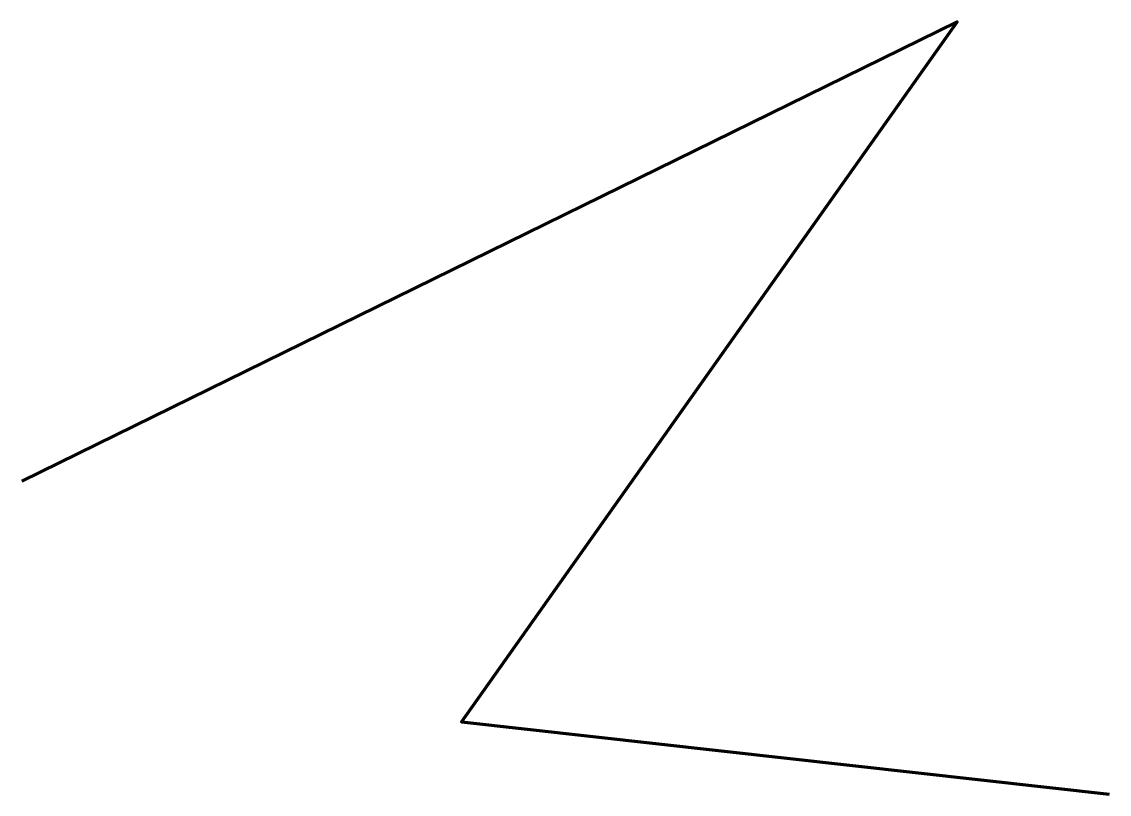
# Model space of a CAD drawing. Extents: x 1084 to 1944, y -1398 to -786.
import ezdxf

# ---------------------------------------------------------------- set-up
doc = ezdxf.new("R2010")
doc.units = 0
doc.header["$MEASUREMENT"] = 0
doc.layers.add('finite_path', color=7, linetype='Continuous', lineweight=0)

msp = doc.modelspace()

# ---------------------------------------------------------------- linework, layer by layer
at = {"layer": 'finite_path', "color": 7, "lineweight": 140}
msp.add_lwpolyline([(1084.1, -1150.14), (1823.78, -786.43), (1431.73, -1340.43), (1944.1, -1397.79)], dxfattribs=at)

doc.saveas('drawing.dxf')
